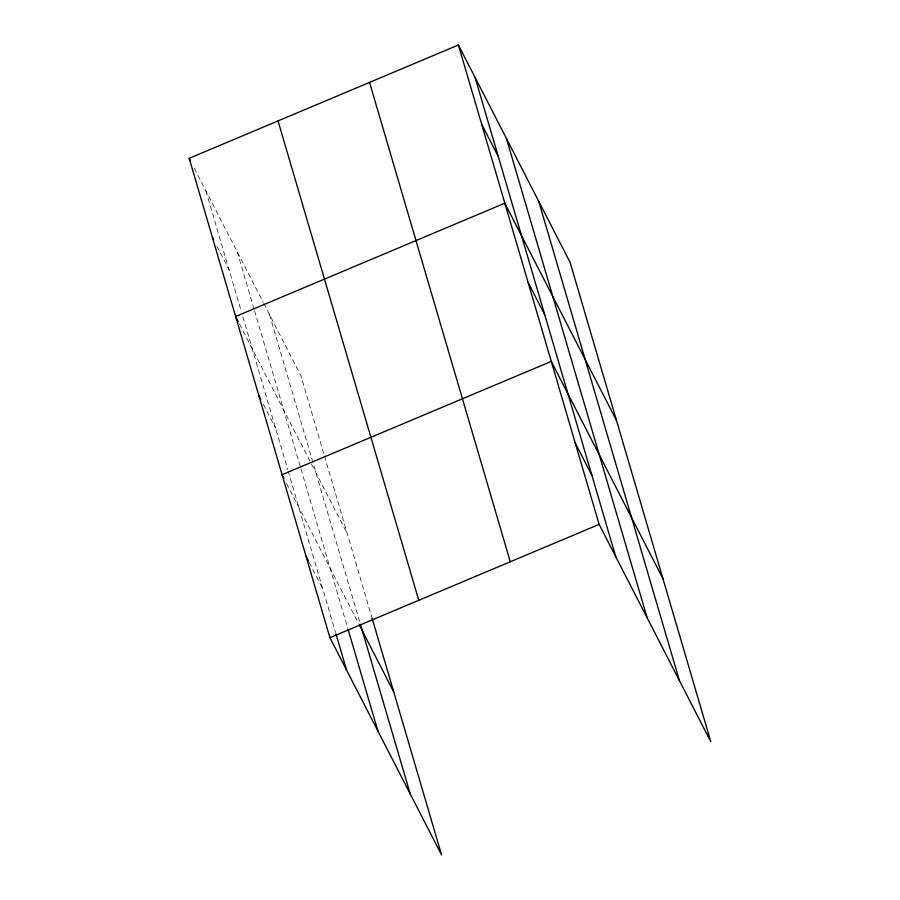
<?xml version="1.0" encoding="UTF-8"?>
<svg xmlns="http://www.w3.org/2000/svg" width="900" height="900" viewBox="0 0 900 900"><rect width="100%" height="100%" fill="white"/><g stroke="black" fill="none" stroke-linecap="round" stroke-linejoin="round"><path stroke-width="0.67" stroke-dasharray="4.5 3.38" d="M194.321 168.3L263.194 302.299M263.824 303.525L300.87 375.615L324.09 454.714M216.9 246.15L229.095 269.876M239.49 324L347.321 533.812M263.351 404.348L275.546 428.074M286.571 483.435L358.605 623.621M309.206 562.433L322.684 588.656M324.484 456.053L372.116 618.278M269.528 314.618L360.045 622.969M237.229 251.775L254.149 309.42M254.542 310.759L300.589 467.618M300.983 468.956L347.76 628.279M205.875 190.778L241.301 311.434M242.876 316.8L287.741 469.631M288.135 470.97L335.632 632.745"/><path stroke-width="1.35" d="M372.116 618.278L441.608 855L329.929 637.684L189.191 158.31L458.392 45L570.071 262.316L710.809 741.69L599.13 524.385L458.392 45M329.929 637.684L599.13 524.385M481.613 124.099L498.296 156.566M616.511 420.502L504.832 203.197L235.631 316.507L238.196 321.502M528.053 282.296L544.736 314.764M662.962 578.7L551.273 361.395L282.071 474.694L284.006 478.44M575.201 442.89L591.885 475.358M189.191 158.31L190.474 160.808M212.411 237.409L213.694 239.906M258.851 395.606L260.775 399.353M359.246 624.847L393.761 692.01M306 556.189L308.565 561.184M538.729 201.308L679.455 680.692M506.43 138.465L647.156 617.85M475.076 77.468L615.814 556.852M369.551 82.395L510.289 561.769M278.032 120.915L418.759 600.3M360.439 624.308L410.265 794.002M348.154 629.617L377.966 731.16M336.026 634.084L346.613 670.151"/></g></svg>
